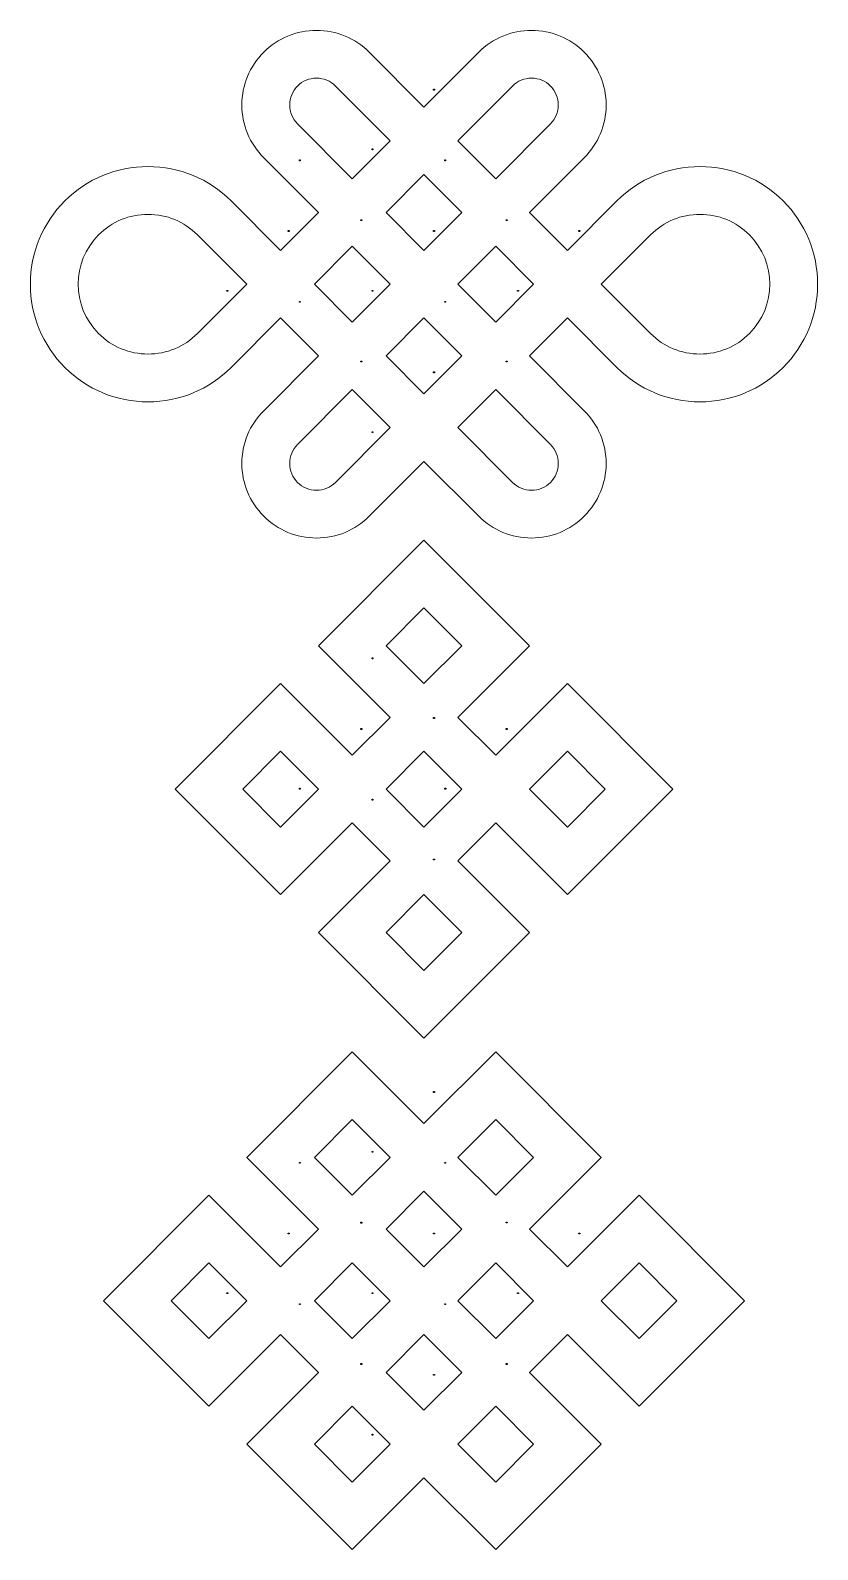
# Model space of a CAD drawing. Header units: millimetres. Extents: x -230 to 239, y -168 to 169.
# Drawn here: x 67.5 to 239.1, y -162.2 to 168.8 of the extents above; entities that cross this region are included whole.
import ezdxf

# ---------------------------------------------------------------- set-up
doc = ezdxf.new("R2010")
doc.units = ezdxf.units.MM
doc.header["$MEASUREMENT"] = 0
doc.header["$XCLIPFRAME"] = 0
doc.layers.add('Katman 1', color=7, linetype='Continuous')
picture_1 = doc.add_image_def('image21.bmp', size_in_pixel=(958, 958))
picture_2 = doc.add_image_def('image22.bmp', size_in_pixel=(958, 958))
picture_3 = doc.add_image_def('image23.bmp', size_in_pixel=(958, 958))
picture_4 = doc.add_image_def('image24.bmp', size_in_pixel=(958, 958))
picture_5 = doc.add_image_def('image25.bmp', size_in_pixel=(958, 958))
picture_6 = doc.add_image_def('image26.bmp', size_in_pixel=(958, 958))
picture_7 = doc.add_image_def('image27.bmp', size_in_pixel=(958, 958))
picture_8 = doc.add_image_def('image28.bmp', size_in_pixel=(958, 958))
picture_9 = doc.add_image_def('image29.bmp', size_in_pixel=(958, 958))
picture_10 = doc.add_image_def('image30.bmp', size_in_pixel=(958, 958))
picture_11 = doc.add_image_def('image31.bmp', size_in_pixel=(958, 958))
picture_12 = doc.add_image_def('image32.bmp', size_in_pixel=(958, 958))
picture_13 = doc.add_image_def('image33.bmp', size_in_pixel=(958, 958))
picture_14 = doc.add_image_def('image34.bmp', size_in_pixel=(958, 958))
picture_15 = doc.add_image_def('image35.bmp', size_in_pixel=(958, 958))
picture_16 = doc.add_image_def('image36.bmp', size_in_pixel=(958, 958))
picture_17 = doc.add_image_def('image37.bmp', size_in_pixel=(958, 958))
picture_18 = doc.add_image_def('image38.bmp', size_in_pixel=(958, 958))
picture_19 = doc.add_image_def('image39.bmp', size_in_pixel=(958, 958))
picture_20 = doc.add_image_def('image40.bmp', size_in_pixel=(958, 958))
picture_21 = doc.add_image_def('image41.bmp', size_in_pixel=(958, 958))
picture_22 = doc.add_image_def('image42.bmp', size_in_pixel=(958, 958))
picture_23 = doc.add_image_def('image43.bmp', size_in_pixel=(958, 958))
picture_24 = doc.add_image_def('image44.bmp', size_in_pixel=(958, 958))
picture_25 = doc.add_image_def('image45.bmp', size_in_pixel=(958, 958))
picture_26 = doc.add_image_def('image46.bmp', size_in_pixel=(958, 958))
picture_27 = doc.add_image_def('image63.bmp', size_in_pixel=(958, 958))
picture_28 = doc.add_image_def('image64.bmp', size_in_pixel=(958, 958))
picture_29 = doc.add_image_def('image65.bmp', size_in_pixel=(958, 958))
picture_30 = doc.add_image_def('image66.bmp', size_in_pixel=(958, 958))
picture_31 = doc.add_image_def('image67.bmp', size_in_pixel=(958, 958))
picture_32 = doc.add_image_def('image68.bmp', size_in_pixel=(958, 958))
picture_33 = doc.add_image_def('image69.bmp', size_in_pixel=(958, 958))
picture_34 = doc.add_image_def('image70.bmp', size_in_pixel=(958, 958))
picture_35 = doc.add_image_def('image71.bmp', size_in_pixel=(958, 958))
picture_36 = doc.add_image_def('image72.bmp', size_in_pixel=(958, 958))
picture_37 = doc.add_image_def('image73.bmp', size_in_pixel=(958, 958))
picture_38 = doc.add_image_def('image74.bmp', size_in_pixel=(958, 958))
picture_39 = doc.add_image_def('image75.bmp', size_in_pixel=(958, 958))
picture_40 = doc.add_image_def('image76.bmp', size_in_pixel=(958, 958))
picture_41 = doc.add_image_def('image77.bmp', size_in_pixel=(958, 958))
picture_42 = doc.add_image_def('image78.bmp', size_in_pixel=(958, 958))
picture_43 = doc.add_image_def('image79.bmp', size_in_pixel=(958, 958))
picture_44 = doc.add_image_def('image80.bmp', size_in_pixel=(958, 958))

msp = doc.modelspace()

# ---------------------------------------------------------------- linework, layer by layer
at = {"layer": 'Katman 1', "color": 250, "lineweight": 9}
for points, knots in [([(231.57, 131.62), (226.73, 136.46), (220.29, 139.12), (213.44, 139.12), (213.44, 139.12), (206.59, 139.12), (200.16, 136.46), (195.31, 131.62), (195.31, 131.62), (195.31, 131.62), (184.55, 120.85), (184.55, 120.85), (184.55, 120.85), (184.55, 120.85), (176.3, 129.11), (176.3, 129.11), (176.3, 129.11), (176.3, 129.11), (188.23, 141.05), (188.23, 141.05), (188.23, 141.05), (188.23, 141.05), (188.23, 141.05), (188.23, 141.05), (188.23, 141.05), (191.3, 144.12), (192.99, 148.2), (192.99, 152.54), (192.99, 152.54), (192.99, 156.88), (191.3, 160.96), (188.23, 164.03), (188.23, 164.03), (185.16, 167.1), (181.08, 168.79), (176.74, 168.79), (176.74, 168.79), (172.4, 168.79), (168.32, 167.1), (165.25, 164.03), (165.25, 164.03), (165.25, 164.03), (153.31, 152.09), (153.31, 152.09), (153.31, 152.09), (153.31, 152.09), (141.38, 164.03), (141.38, 164.03), (141.38, 164.03), (138.31, 167.1), (134.23, 168.79), (129.89, 168.79), (129.89, 168.79), (125.54, 168.79), (121.46, 167.1), (118.39, 164.03), (118.39, 164.03), (115.32, 160.96), (113.63, 156.88), (113.63, 152.54), (113.63, 152.54), (113.63, 148.2), (115.32, 144.12), (118.39, 141.05), (118.39, 141.05), (118.39, 141.05), (118.39, 141.05), (118.39, 141.05), (118.39, 141.05), (118.39, 141.05), (130.33, 129.11), (130.33, 129.11), (130.33, 129.11), (130.33, 129.11), (122.07, 120.85), (122.07, 120.85), (122.07, 120.85), (122.07, 120.85), (111.31, 131.62), (111.31, 131.62), (111.31, 131.62), (106.47, 136.46), (100.03, 139.12), (93.18, 139.12), (93.18, 139.12), (86.34, 139.12), (79.9, 136.46), (75.06, 131.62), (75.06, 131.62), (70.22, 126.77), (67.55, 120.34), (67.55, 113.49), (67.55, 113.49), (67.55, 106.64), (70.22, 100.21), (75.06, 95.36), (75.06, 95.36), (79.9, 90.52), (86.34, 87.86), (93.18, 87.86), (93.18, 87.86), (100.03, 87.86), (106.47, 90.52), (111.31, 95.36), (111.31, 95.36), (111.31, 95.36), (122.07, 106.13), (122.07, 106.13), (122.07, 106.13), (122.07, 106.13), (130.33, 97.87), (130.33, 97.87), (130.33, 97.87), (130.33, 97.87), (118.39, 85.93), (118.39, 85.93), (118.39, 85.93), (118.39, 85.93), (118.39, 85.93), (118.39, 85.93), (118.39, 85.93), (115.32, 82.86), (113.63, 78.78), (113.63, 74.44), (113.63, 74.44), (113.63, 70.1), (115.32, 66.02), (118.39, 62.95), (118.39, 62.95), (121.46, 59.88), (125.54, 58.19), (129.89, 58.19), (129.89, 58.19), (134.23, 58.19), (138.31, 59.88), (141.38, 62.95), (141.38, 62.95), (141.38, 62.95), (141.38, 62.95), (141.38, 62.95), (141.38, 62.95), (141.38, 62.95), (153.31, 74.89), (153.31, 74.89), (153.31, 74.89), (153.31, 74.89), (165.25, 62.95), (165.25, 62.95), (165.25, 62.95), (165.25, 62.95), (165.25, 62.95), (165.25, 62.95), (165.25, 62.95), (168.32, 59.88), (172.4, 58.19), (176.74, 58.19), (176.74, 58.19), (181.08, 58.19), (185.16, 59.88), (188.23, 62.95), (188.23, 62.95), (191.3, 66.02), (192.99, 70.1), (192.99, 74.44), (192.99, 74.44), (192.99, 78.78), (191.3, 82.86), (188.23, 85.93), (188.23, 85.93), (188.23, 85.93), (188.23, 85.93), (188.23, 85.93), (188.23, 85.93), (188.23, 85.93), (176.3, 97.87), (176.3, 97.87), (176.3, 97.87), (176.3, 97.87), (184.55, 106.13), (184.55, 106.13), (184.55, 106.13), (184.55, 106.13), (195.31, 95.36), (195.31, 95.36), (195.31, 95.36), (200.16, 90.52), (206.59, 87.86), (213.44, 87.86), (213.44, 87.86), (220.29, 87.86), (226.73, 90.52), (231.57, 95.36), (231.57, 95.36), (236.41, 100.21), (239.07, 106.64), (239.07, 113.49), (239.07, 113.49), (239.07, 120.34), (236.41, 126.77), (231.57, 131.62)], [0, 0, 0, 0, 0.019608, 0.019608, 0.019608, 0.019608, 0.039216, 0.039216, 0.039216, 0.039216, 0.058824, 0.058824, 0.058824, 0.058824, 0.078431, 0.078431, 0.078431, 0.078431, 0.098039, 0.098039, 0.098039, 0.098039, 0.117647, 0.117647, 0.117647, 0.117647, 0.137255, 0.137255, 0.137255, 0.137255, 0.156863, 0.156863, 0.156863, 0.156863, 0.176471, 0.176471, 0.176471, 0.176471, 0.196078, 0.196078, 0.196078, 0.196078, 0.215686, 0.215686, 0.215686, 0.215686, 0.235294, 0.235294, 0.235294, 0.235294, 0.254902, 0.254902, 0.254902, 0.254902, 0.27451, 0.27451, 0.27451, 0.27451, 0.294118, 0.294118, 0.294118, 0.294118, 0.313725, 0.313725, 0.313725, 0.313725, 0.333333, 0.333333, 0.333333, 0.333333, 0.352941, 0.352941, 0.352941, 0.352941, 0.372549, 0.372549, 0.372549, 0.372549, 0.392157, 0.392157, 0.392157, 0.392157, 0.411765, 0.411765, 0.411765, 0.411765, 0.431373, 0.431373, 0.431373, 0.431373, 0.45098, 0.45098, 0.45098, 0.45098, 0.470588, 0.470588, 0.470588, 0.470588, 0.490196, 0.490196, 0.490196, 0.490196, 0.509804, 0.509804, 0.509804, 0.509804, 0.529412, 0.529412, 0.529412, 0.529412, 0.54902, 0.54902, 0.54902, 0.54902, 0.568627, 0.568627, 0.568627, 0.568627, 0.588235, 0.588235, 0.588235, 0.588235, 0.607843, 0.607843, 0.607843, 0.607843, 0.627451, 0.627451, 0.627451, 0.627451, 0.647059, 0.647059, 0.647059, 0.647059, 0.666667, 0.666667, 0.666667, 0.666667, 0.686275, 0.686275, 0.686275, 0.686275, 0.705882, 0.705882, 0.705882, 0.705882, 0.72549, 0.72549, 0.72549, 0.72549, 0.745098, 0.745098, 0.745098, 0.745098, 0.764706, 0.764706, 0.764706, 0.764706, 0.784314, 0.784314, 0.784314, 0.784314, 0.803922, 0.803922, 0.803922, 0.803922, 0.823529, 0.823529, 0.823529, 0.823529, 0.843137, 0.843137, 0.843137, 0.843137, 0.862745, 0.862745, 0.862745, 0.862745, 0.882353, 0.882353, 0.882353, 0.882353, 0.901961, 0.901961, 0.901961, 0.901961, 0.921569, 0.921569, 0.921569, 0.921569, 0.941176, 0.941176, 0.941176, 0.941176, 0.960784, 0.960784, 0.960784, 0.960784, 1, 1, 1, 1]), ([(125.76, 148.41), (125.76, 148.41), (125.76, 148.41), (125.76, 148.41), (125.76, 148.41), (124.65, 149.51), (124.05, 150.98), (124.05, 152.54), (124.05, 152.54), (124.05, 154.1), (124.65, 155.56), (125.76, 156.67), (125.76, 156.67), (126.86, 157.77), (128.33, 158.38), (129.89, 158.38), (129.89, 158.38), (131.44, 158.38), (132.91, 157.77), (134.01, 156.67), (134.01, 156.67), (134.01, 156.67), (134.01, 156.67), (134.01, 156.67), (134.01, 156.67), (134.01, 156.67), (145.95, 144.73), (145.95, 144.73), (145.95, 144.73), (145.95, 144.73), (137.69, 136.47), (137.69, 136.47), (137.69, 136.47), (137.69, 136.47), (125.76, 148.41), (125.76, 148.41)], [0, 0, 0, 0, 0.1, 0.1, 0.1, 0.1, 0.2, 0.2, 0.2, 0.2, 0.3, 0.3, 0.3, 0.3, 0.4, 0.4, 0.4, 0.4, 0.5, 0.5, 0.5, 0.5, 0.6, 0.6, 0.6, 0.6, 0.7, 0.7, 0.7, 0.7, 0.8, 0.8, 0.8, 0.8, 1, 1, 1, 1]), ([(172.61, 156.67), (172.61, 156.67), (172.61, 156.67), (172.61, 156.67), (172.61, 156.67), (172.61, 156.67), (172.61, 156.67), (172.61, 156.67), (172.61, 156.67), (173.72, 157.77), (175.18, 158.38), (176.74, 158.38), (176.74, 158.38), (178.3, 158.38), (179.77, 157.77), (180.87, 156.67), (180.87, 156.67), (181.97, 155.56), (182.58, 154.1), (182.58, 152.54), (182.58, 152.54), (182.58, 150.98), (181.97, 149.51), (180.87, 148.41), (180.87, 148.41), (180.87, 148.41), (168.93, 136.47), (168.93, 136.47), (168.93, 136.47), (168.93, 136.47), (160.68, 144.73), (160.68, 144.73), (160.68, 144.73), (160.68, 144.73), (172.61, 156.67), (172.61, 156.67)], [0, 0, 0, 0, 0.1, 0.1, 0.1, 0.1, 0.2, 0.2, 0.2, 0.2, 0.3, 0.3, 0.3, 0.3, 0.4, 0.4, 0.4, 0.4, 0.5, 0.5, 0.5, 0.5, 0.6, 0.6, 0.6, 0.6, 0.7, 0.7, 0.7, 0.7, 0.8, 0.8, 0.8, 0.8, 1, 1, 1, 1]), ([(161.57, 129.11), (161.57, 129.11), (161.57, 129.11), (161.57, 129.11), (161.57, 129.11), (161.57, 129.11), (153.31, 120.85), (153.31, 120.85), (153.31, 120.85), (153.31, 120.85), (145.06, 129.11), (145.06, 129.11), (145.06, 129.11), (145.06, 129.11), (153.31, 137.37), (153.31, 137.37), (153.31, 137.37), (153.31, 137.37), (161.57, 129.11), (161.57, 129.11)], [0, 0, 0, 0, 0.166667, 0.166667, 0.166667, 0.166667, 0.333333, 0.333333, 0.333333, 0.333333, 0.5, 0.5, 0.5, 0.5, 0.666667, 0.666667, 0.666667, 0.666667, 1, 1, 1, 1]), ([(103.95, 102.73), (103.95, 102.73), (103.95, 102.73), (103.95, 102.73), (103.95, 102.73), (101.07, 99.85), (97.25, 98.27), (93.18, 98.27), (93.18, 98.27), (89.12, 98.27), (85.3, 99.85), (82.42, 102.73), (82.42, 102.73), (76.49, 108.66), (76.49, 118.32), (82.42, 124.25), (82.42, 124.25), (85.3, 127.13), (89.12, 128.71), (93.18, 128.71), (93.18, 128.71), (97.25, 128.71), (101.07, 127.13), (103.95, 124.25), (103.95, 124.25), (103.95, 124.25), (114.71, 113.49), (114.71, 113.49), (114.71, 113.49), (114.71, 113.49), (103.95, 102.73), (103.95, 102.73)], [0, 0, 0, 0, 0.111111, 0.111111, 0.111111, 0.111111, 0.222222, 0.222222, 0.222222, 0.222222, 0.333333, 0.333333, 0.333333, 0.333333, 0.444444, 0.444444, 0.444444, 0.444444, 0.555556, 0.555556, 0.555556, 0.555556, 0.666667, 0.666667, 0.666667, 0.666667, 0.777778, 0.777778, 0.777778, 0.777778, 1, 1, 1, 1]), ([(224.2, 102.73), (224.2, 102.73), (224.2, 102.73), (224.2, 102.73), (224.2, 102.73), (221.33, 99.85), (217.51, 98.27), (213.44, 98.27), (213.44, 98.27), (209.38, 98.27), (205.55, 99.85), (202.68, 102.73), (202.68, 102.73), (202.68, 102.73), (191.91, 113.49), (191.91, 113.49), (191.91, 113.49), (191.91, 113.49), (202.68, 124.25), (202.68, 124.25), (202.68, 124.25), (205.55, 127.13), (209.37, 128.71), (213.44, 128.71), (213.44, 128.71), (217.51, 128.71), (221.33, 127.13), (224.2, 124.25), (224.2, 124.25), (230.14, 118.32), (230.14, 108.66), (224.2, 102.73)], [0, 0, 0, 0, 0.111111, 0.111111, 0.111111, 0.111111, 0.222222, 0.222222, 0.222222, 0.222222, 0.333333, 0.333333, 0.333333, 0.333333, 0.444444, 0.444444, 0.444444, 0.444444, 0.555556, 0.555556, 0.555556, 0.555556, 0.666667, 0.666667, 0.666667, 0.666667, 0.777778, 0.777778, 0.777778, 0.777778, 1, 1, 1, 1]), ([(129.44, 113.49), (129.44, 113.49), (129.44, 113.49), (129.44, 113.49), (129.44, 113.49), (129.44, 113.49), (137.69, 121.75), (137.69, 121.75), (137.69, 121.75), (137.69, 121.75), (145.95, 113.49), (145.95, 113.49), (145.95, 113.49), (145.95, 113.49), (137.69, 105.23), (137.69, 105.23), (137.69, 105.23), (137.69, 105.23), (129.44, 113.49), (129.44, 113.49)], [0, 0, 0, 0, 0.166667, 0.166667, 0.166667, 0.166667, 0.333333, 0.333333, 0.333333, 0.333333, 0.5, 0.5, 0.5, 0.5, 0.666667, 0.666667, 0.666667, 0.666667, 1, 1, 1, 1]), ([(168.93, 105.23), (168.93, 105.23), (168.93, 105.23), (168.93, 105.23), (168.93, 105.23), (168.93, 105.23), (160.68, 113.49), (160.68, 113.49), (160.68, 113.49), (160.68, 113.49), (168.93, 121.75), (168.93, 121.75), (168.93, 121.75), (168.93, 121.75), (177.19, 113.49), (177.19, 113.49), (177.19, 113.49), (177.19, 113.49), (168.93, 105.23), (168.93, 105.23)], [0, 0, 0, 0, 0.166667, 0.166667, 0.166667, 0.166667, 0.333333, 0.333333, 0.333333, 0.333333, 0.5, 0.5, 0.5, 0.5, 0.666667, 0.666667, 0.666667, 0.666667, 1, 1, 1, 1]), ([(145.06, 97.87), (145.06, 97.87), (145.06, 97.87), (145.06, 97.87), (145.06, 97.87), (145.06, 97.87), (153.31, 106.13), (153.31, 106.13), (153.31, 106.13), (153.31, 106.13), (161.57, 97.87), (161.57, 97.87), (161.57, 97.87), (161.57, 97.87), (153.31, 89.61), (153.31, 89.61), (153.31, 89.61), (153.31, 89.61), (145.06, 97.87), (145.06, 97.87)], [0, 0, 0, 0, 0.166667, 0.166667, 0.166667, 0.166667, 0.333333, 0.333333, 0.333333, 0.333333, 0.5, 0.5, 0.5, 0.5, 0.666667, 0.666667, 0.666667, 0.666667, 1, 1, 1, 1]), ([(134.01, 70.31), (134.01, 70.31), (134.01, 70.31), (134.01, 70.31), (134.01, 70.31), (132.91, 69.21), (131.44, 68.6), (129.89, 68.6), (129.89, 68.6), (128.33, 68.6), (126.86, 69.21), (125.76, 70.31), (125.76, 70.31), (124.65, 71.42), (124.05, 72.88), (124.05, 74.44), (124.05, 74.44), (124.05, 76), (124.65, 77.47), (125.76, 78.57), (125.76, 78.57), (125.76, 78.57), (125.76, 78.57), (125.76, 78.57), (125.76, 78.57), (125.76, 78.57), (137.69, 90.51), (137.69, 90.51), (137.69, 90.51), (137.69, 90.51), (145.95, 82.25), (145.95, 82.25), (145.95, 82.25), (145.95, 82.25), (134.01, 70.31), (134.01, 70.31)], [0, 0, 0, 0, 0.1, 0.1, 0.1, 0.1, 0.2, 0.2, 0.2, 0.2, 0.3, 0.3, 0.3, 0.3, 0.4, 0.4, 0.4, 0.4, 0.5, 0.5, 0.5, 0.5, 0.6, 0.6, 0.6, 0.6, 0.7, 0.7, 0.7, 0.7, 0.8, 0.8, 0.8, 0.8, 1, 1, 1, 1]), ([(180.87, 78.57), (180.87, 78.57), (180.87, 78.57), (180.87, 78.57), (180.87, 78.57), (180.87, 78.57), (180.87, 78.57), (180.87, 78.57), (180.87, 78.57), (181.97, 77.47), (182.58, 76), (182.58, 74.44), (182.58, 74.44), (182.58, 72.88), (181.97, 71.42), (180.87, 70.31), (180.87, 70.31), (179.77, 69.21), (178.3, 68.6), (176.74, 68.6), (176.74, 68.6), (175.18, 68.6), (173.72, 69.21), (172.61, 70.31), (172.61, 70.31), (172.61, 70.31), (172.61, 70.31), (172.61, 70.31), (172.61, 70.31), (172.61, 70.31), (160.68, 82.25), (160.68, 82.25), (160.68, 82.25), (160.68, 82.25), (168.93, 90.51), (168.93, 90.51), (168.93, 90.51), (168.93, 90.51), (180.87, 78.57), (180.87, 78.57)], [0, 0, 0, 0, 0.090909, 0.090909, 0.090909, 0.090909, 0.181818, 0.181818, 0.181818, 0.181818, 0.272727, 0.272727, 0.272727, 0.272727, 0.363636, 0.363636, 0.363636, 0.363636, 0.454545, 0.454545, 0.454545, 0.454545, 0.545455, 0.545455, 0.545455, 0.545455, 0.636364, 0.636364, 0.636364, 0.636364, 0.727273, 0.727273, 0.727273, 0.727273, 0.818182, 0.818182, 0.818182, 0.818182, 1, 1, 1, 1]), ([(184.55, -19.51), (184.55, -19.51), (207.53, 3.47), (207.53, 3.47), (207.53, 3.47), (207.53, 3.47), (184.55, 26.46), (184.55, 26.46), (184.55, 26.46), (184.55, 26.46), (168.93, 10.84), (168.93, 10.84), (168.93, 10.84), (168.93, 10.84), (160.68, 19.09), (160.68, 19.09), (160.68, 19.09), (160.68, 19.09), (176.29, 34.71), (176.29, 34.71), (176.29, 34.71), (176.29, 34.71), (153.31, 57.7), (153.31, 57.7), (153.31, 57.7), (153.31, 57.7), (130.33, 34.71), (130.33, 34.71), (130.33, 34.71), (130.33, 34.71), (145.95, 19.09), (145.95, 19.09), (145.95, 19.09), (145.95, 19.09), (137.69, 10.84), (137.69, 10.84), (137.69, 10.84), (137.69, 10.84), (122.07, 26.46), (122.07, 26.46), (122.07, 26.46), (122.07, 26.46), (99.09, 3.47), (99.09, 3.47), (99.09, 3.47), (99.09, 3.47), (122.07, -19.51), (122.07, -19.51), (122.07, -19.51), (122.07, -19.51), (137.69, -3.89), (137.69, -3.89), (137.69, -3.89), (137.69, -3.89), (145.95, -12.15), (145.95, -12.15), (145.95, -12.15), (145.95, -12.15), (130.33, -27.77), (130.33, -27.77), (130.33, -27.77), (130.33, -27.77), (153.31, -50.75), (153.31, -50.75), (153.31, -50.75), (153.31, -50.75), (176.29, -27.77), (176.29, -27.77), (176.29, -27.77), (176.29, -27.77), (160.68, -12.15), (160.68, -12.15), (160.68, -12.15), (160.68, -12.15), (168.93, -3.89), (168.93, -3.89), (168.93, -3.89), (168.93, -3.89), (184.55, -19.51), (184.55, -19.51)], [0, 0, 0, 0, 0.047619, 0.047619, 0.047619, 0.047619, 0.095238, 0.095238, 0.095238, 0.095238, 0.142857, 0.142857, 0.142857, 0.142857, 0.190476, 0.190476, 0.190476, 0.190476, 0.238095, 0.238095, 0.238095, 0.238095, 0.285714, 0.285714, 0.285714, 0.285714, 0.333333, 0.333333, 0.333333, 0.333333, 0.380952, 0.380952, 0.380952, 0.380952, 0.428571, 0.428571, 0.428571, 0.428571, 0.47619, 0.47619, 0.47619, 0.47619, 0.52381, 0.52381, 0.52381, 0.52381, 0.571429, 0.571429, 0.571429, 0.571429, 0.619048, 0.619048, 0.619048, 0.619048, 0.666667, 0.666667, 0.666667, 0.666667, 0.714286, 0.714286, 0.714286, 0.714286, 0.761905, 0.761905, 0.761905, 0.761905, 0.809524, 0.809524, 0.809524, 0.809524, 0.857143, 0.857143, 0.857143, 0.857143, 0.904762, 0.904762, 0.904762, 0.904762, 1, 1, 1, 1]), ([(145.06, 34.71), (145.06, 34.71), (145.06, 34.71), (145.06, 34.71), (145.06, 34.71), (145.06, 34.71), (153.31, 42.97), (153.31, 42.97), (153.31, 42.97), (153.31, 42.97), (161.57, 34.71), (161.57, 34.71), (161.57, 34.71), (161.57, 34.71), (153.31, 26.46), (153.31, 26.46), (153.31, 26.46), (153.31, 26.46), (145.06, 34.71), (145.06, 34.71)], [0, 0, 0, 0, 0.166667, 0.166667, 0.166667, 0.166667, 0.333333, 0.333333, 0.333333, 0.333333, 0.5, 0.5, 0.5, 0.5, 0.666667, 0.666667, 0.666667, 0.666667, 1, 1, 1, 1]), ([(122.07, -4.78), (122.07, -4.78), (122.07, -4.78), (122.07, -4.78), (122.07, -4.78), (122.07, -4.78), (113.82, 3.47), (113.82, 3.47), (113.82, 3.47), (113.82, 3.47), (122.07, 11.73), (122.07, 11.73), (122.07, 11.73), (122.07, 11.73), (130.33, 3.47), (130.33, 3.47), (130.33, 3.47), (130.33, 3.47), (122.07, -4.78), (122.07, -4.78)], [0, 0, 0, 0, 0.166667, 0.166667, 0.166667, 0.166667, 0.333333, 0.333333, 0.333333, 0.333333, 0.5, 0.5, 0.5, 0.5, 0.666667, 0.666667, 0.666667, 0.666667, 1, 1, 1, 1]), ([(153.31, -4.78), (153.31, -4.78), (153.31, -4.78), (153.31, -4.78), (153.31, -4.78), (153.31, -4.78), (145.06, 3.47), (145.06, 3.47), (145.06, 3.47), (145.06, 3.47), (153.31, 11.73), (153.31, 11.73), (153.31, 11.73), (153.31, 11.73), (161.57, 3.47), (161.57, 3.47), (161.57, 3.47), (161.57, 3.47), (153.31, -4.78), (153.31, -4.78)], [0, 0, 0, 0, 0.166667, 0.166667, 0.166667, 0.166667, 0.333333, 0.333333, 0.333333, 0.333333, 0.5, 0.5, 0.5, 0.5, 0.666667, 0.666667, 0.666667, 0.666667, 1, 1, 1, 1]), ([(184.55, 11.73), (184.55, 11.73), (184.55, 11.73), (184.55, 11.73), (184.55, 11.73), (184.55, 11.73), (192.81, 3.47), (192.81, 3.47), (192.81, 3.47), (192.81, 3.47), (184.55, -4.78), (184.55, -4.78), (184.55, -4.78), (184.55, -4.78), (176.29, 3.47), (176.29, 3.47), (176.29, 3.47), (176.29, 3.47), (184.55, 11.73), (184.55, 11.73)], [0, 0, 0, 0, 0.166667, 0.166667, 0.166667, 0.166667, 0.333333, 0.333333, 0.333333, 0.333333, 0.5, 0.5, 0.5, 0.5, 0.666667, 0.666667, 0.666667, 0.666667, 1, 1, 1, 1]), ([(161.57, -27.77), (161.57, -27.77), (161.57, -27.77), (161.57, -27.77), (161.57, -27.77), (161.57, -27.77), (153.31, -36.02), (153.31, -36.02), (153.31, -36.02), (153.31, -36.02), (145.06, -27.77), (145.06, -27.77), (145.06, -27.77), (145.06, -27.77), (153.31, -19.51), (153.31, -19.51), (153.31, -19.51), (153.31, -19.51), (161.57, -27.77), (161.57, -27.77)], [0, 0, 0, 0, 0.166667, 0.166667, 0.166667, 0.166667, 0.333333, 0.333333, 0.333333, 0.333333, 0.5, 0.5, 0.5, 0.5, 0.666667, 0.666667, 0.666667, 0.666667, 1, 1, 1, 1]), ([(200.17, -130.98), (200.17, -130.98), (223.15, -108), (223.15, -108), (223.15, -108), (223.15, -108), (200.17, -85.01), (200.17, -85.01), (200.17, -85.01), (200.17, -85.01), (184.55, -100.63), (184.55, -100.63), (184.55, -100.63), (184.55, -100.63), (176.29, -92.38), (176.29, -92.38), (176.29, -92.38), (176.29, -92.38), (191.92, -76.76), (191.92, -76.76), (191.92, -76.76), (191.92, -76.76), (168.93, -53.78), (168.93, -53.78), (168.93, -53.78), (168.93, -53.78), (153.31, -69.4), (153.31, -69.4), (153.31, -69.4), (153.31, -69.4), (137.69, -53.78), (137.69, -53.78), (137.69, -53.78), (137.69, -53.78), (114.71, -76.76), (114.71, -76.76), (114.71, -76.76), (114.71, -76.76), (130.33, -92.38), (130.33, -92.38), (130.33, -92.38), (130.33, -92.38), (122.07, -100.63), (122.07, -100.63), (122.07, -100.63), (122.07, -100.63), (106.45, -85.01), (106.45, -85.01), (106.45, -85.01), (106.45, -85.01), (83.47, -108), (83.47, -108), (83.47, -108), (83.47, -108), (106.45, -130.98), (106.45, -130.98), (106.45, -130.98), (106.45, -130.98), (122.07, -115.36), (122.07, -115.36), (122.07, -115.36), (122.07, -115.36), (130.33, -123.62), (130.33, -123.62), (130.33, -123.62), (130.33, -123.62), (114.71, -139.24), (114.71, -139.24), (114.71, -139.24), (114.71, -139.24), (137.69, -162.22), (137.69, -162.22), (137.69, -162.22), (137.69, -162.22), (153.31, -146.6), (153.31, -146.6), (153.31, -146.6), (153.31, -146.6), (168.93, -162.22), (168.93, -162.22), (168.93, -162.22), (168.93, -162.22), (191.92, -139.24), (191.92, -139.24), (191.92, -139.24), (191.92, -139.24), (176.29, -123.62), (176.29, -123.62), (176.29, -123.62), (176.29, -123.62), (184.55, -115.36), (184.55, -115.36), (184.55, -115.36), (184.55, -115.36), (200.17, -130.98), (200.17, -130.98)], [0, 0, 0, 0, 0.04, 0.04, 0.04, 0.04, 0.08, 0.08, 0.08, 0.08, 0.12, 0.12, 0.12, 0.12, 0.16, 0.16, 0.16, 0.16, 0.2, 0.2, 0.2, 0.2, 0.24, 0.24, 0.24, 0.24, 0.28, 0.28, 0.28, 0.28, 0.32, 0.32, 0.32, 0.32, 0.36, 0.36, 0.36, 0.36, 0.4, 0.4, 0.4, 0.4, 0.44, 0.44, 0.44, 0.44, 0.48, 0.48, 0.48, 0.48, 0.52, 0.52, 0.52, 0.52, 0.56, 0.56, 0.56, 0.56, 0.6, 0.6, 0.6, 0.6, 0.64, 0.64, 0.64, 0.64, 0.68, 0.68, 0.68, 0.68, 0.72, 0.72, 0.72, 0.72, 0.76, 0.76, 0.76, 0.76, 0.8, 0.8, 0.8, 0.8, 0.84, 0.84, 0.84, 0.84, 0.88, 0.88, 0.88, 0.88, 0.92, 0.92, 0.92, 0.92, 1, 1, 1, 1]), ([(129.44, -76.76), (129.44, -76.76), (129.44, -76.76), (129.44, -76.76), (129.44, -76.76), (129.44, -76.76), (137.69, -68.5), (137.69, -68.5), (137.69, -68.5), (137.69, -68.5), (145.95, -76.76), (145.95, -76.76), (145.95, -76.76), (145.95, -76.76), (137.69, -85.01), (137.69, -85.01), (137.69, -85.01), (137.69, -85.01), (129.44, -76.76), (129.44, -76.76)], [0, 0, 0, 0, 0.166667, 0.166667, 0.166667, 0.166667, 0.333333, 0.333333, 0.333333, 0.333333, 0.5, 0.5, 0.5, 0.5, 0.666667, 0.666667, 0.666667, 0.666667, 1, 1, 1, 1]), ([(168.93, -68.5), (168.93, -68.5), (168.93, -68.5), (168.93, -68.5), (168.93, -68.5), (168.93, -68.5), (177.19, -76.76), (177.19, -76.76), (177.19, -76.76), (177.19, -76.76), (168.93, -85.01), (168.93, -85.01), (168.93, -85.01), (168.93, -85.01), (160.68, -76.76), (160.68, -76.76), (160.68, -76.76), (160.68, -76.76), (168.93, -68.5), (168.93, -68.5)], [0, 0, 0, 0, 0.166667, 0.166667, 0.166667, 0.166667, 0.333333, 0.333333, 0.333333, 0.333333, 0.5, 0.5, 0.5, 0.5, 0.666667, 0.666667, 0.666667, 0.666667, 1, 1, 1, 1]), ([(161.57, -92.38), (161.57, -92.38), (161.57, -92.38), (161.57, -92.38), (161.57, -92.38), (161.57, -92.38), (153.31, -100.63), (153.31, -100.63), (153.31, -100.63), (153.31, -100.63), (145.06, -92.38), (145.06, -92.38), (145.06, -92.38), (145.06, -92.38), (153.31, -84.12), (153.31, -84.12), (153.31, -84.12), (153.31, -84.12), (161.57, -92.38), (161.57, -92.38)], [0, 0, 0, 0, 0.166667, 0.166667, 0.166667, 0.166667, 0.333333, 0.333333, 0.333333, 0.333333, 0.5, 0.5, 0.5, 0.5, 0.666667, 0.666667, 0.666667, 0.666667, 1, 1, 1, 1]), ([(106.45, -116.25), (106.45, -116.25), (106.45, -116.25), (106.45, -116.25), (106.45, -116.25), (106.45, -116.25), (98.2, -108), (98.2, -108), (98.2, -108), (98.2, -108), (106.45, -99.74), (106.45, -99.74), (106.45, -99.74), (106.45, -99.74), (114.71, -108), (114.71, -108), (114.71, -108), (114.71, -108), (106.45, -116.25), (106.45, -116.25)], [0, 0, 0, 0, 0.166667, 0.166667, 0.166667, 0.166667, 0.333333, 0.333333, 0.333333, 0.333333, 0.5, 0.5, 0.5, 0.5, 0.666667, 0.666667, 0.666667, 0.666667, 1, 1, 1, 1]), ([(129.44, -108), (129.44, -108), (129.44, -108), (129.44, -108), (129.44, -108), (129.44, -108), (137.69, -99.74), (137.69, -99.74), (137.69, -99.74), (137.69, -99.74), (145.95, -108), (145.95, -108), (145.95, -108), (145.95, -108), (137.69, -116.25), (137.69, -116.25), (137.69, -116.25), (137.69, -116.25), (129.44, -108), (129.44, -108)], [0, 0, 0, 0, 0.166667, 0.166667, 0.166667, 0.166667, 0.333333, 0.333333, 0.333333, 0.333333, 0.5, 0.5, 0.5, 0.5, 0.666667, 0.666667, 0.666667, 0.666667, 1, 1, 1, 1]), ([(168.93, -116.25), (168.93, -116.25), (168.93, -116.25), (168.93, -116.25), (168.93, -116.25), (168.93, -116.25), (160.68, -108), (160.68, -108), (160.68, -108), (160.68, -108), (168.93, -99.74), (168.93, -99.74), (168.93, -99.74), (168.93, -99.74), (177.19, -108), (177.19, -108), (177.19, -108), (177.19, -108), (168.93, -116.25), (168.93, -116.25)], [0, 0, 0, 0, 0.166667, 0.166667, 0.166667, 0.166667, 0.333333, 0.333333, 0.333333, 0.333333, 0.5, 0.5, 0.5, 0.5, 0.666667, 0.666667, 0.666667, 0.666667, 1, 1, 1, 1]), ([(200.17, -99.74), (200.17, -99.74), (200.17, -99.74), (200.17, -99.74), (200.17, -99.74), (200.17, -99.74), (208.43, -108), (208.43, -108), (208.43, -108), (208.43, -108), (200.17, -116.25), (200.17, -116.25), (200.17, -116.25), (200.17, -116.25), (191.91, -108), (191.91, -108), (191.91, -108), (191.91, -108), (200.17, -99.74), (200.17, -99.74)], [0, 0, 0, 0, 0.166667, 0.166667, 0.166667, 0.166667, 0.333333, 0.333333, 0.333333, 0.333333, 0.5, 0.5, 0.5, 0.5, 0.666667, 0.666667, 0.666667, 0.666667, 1, 1, 1, 1]), ([(145.06, -123.62), (145.06, -123.62), (145.06, -123.62), (145.06, -123.62), (145.06, -123.62), (145.06, -123.62), (153.31, -115.36), (153.31, -115.36), (153.31, -115.36), (153.31, -115.36), (161.57, -123.62), (161.57, -123.62), (161.57, -123.62), (161.57, -123.62), (153.31, -131.87), (153.31, -131.87), (153.31, -131.87), (153.31, -131.87), (145.06, -123.62), (145.06, -123.62)], [0, 0, 0, 0, 0.166667, 0.166667, 0.166667, 0.166667, 0.333333, 0.333333, 0.333333, 0.333333, 0.5, 0.5, 0.5, 0.5, 0.666667, 0.666667, 0.666667, 0.666667, 1, 1, 1, 1]), ([(137.69, -147.49), (137.69, -147.49), (137.69, -147.49), (137.69, -147.49), (137.69, -147.49), (137.69, -147.49), (129.44, -139.24), (129.44, -139.24), (129.44, -139.24), (129.44, -139.24), (137.69, -130.98), (137.69, -130.98), (137.69, -130.98), (137.69, -130.98), (145.95, -139.24), (145.95, -139.24), (145.95, -139.24), (145.95, -139.24), (137.69, -147.49), (137.69, -147.49)], [0, 0, 0, 0, 0.166667, 0.166667, 0.166667, 0.166667, 0.333333, 0.333333, 0.333333, 0.333333, 0.5, 0.5, 0.5, 0.5, 0.666667, 0.666667, 0.666667, 0.666667, 1, 1, 1, 1]), ([(177.19, -139.24), (177.19, -139.24), (177.19, -139.24), (177.19, -139.24), (177.19, -139.24), (177.19, -139.24), (168.93, -147.49), (168.93, -147.49), (168.93, -147.49), (168.93, -147.49), (160.68, -139.24), (160.68, -139.24), (160.68, -139.24), (160.68, -139.24), (168.93, -130.98), (168.93, -130.98), (168.93, -130.98), (168.93, -130.98), (177.19, -139.24), (177.19, -139.24)], [0, 0, 0, 0, 0.166667, 0.166667, 0.166667, 0.166667, 0.333333, 0.333333, 0.333333, 0.333333, 0.5, 0.5, 0.5, 0.5, 0.666667, 0.666667, 0.666667, 0.666667, 1, 1, 1, 1])]:
    msp.add_open_spline(points, degree=3, knots=knots, dxfattribs=at)

# ---------------------------------------------------------------- pictures from other files: only their frames are drawn
at = {"layer": 'Katman 1', "color": 250}
image = msp.add_image(picture_27, insert=(153.26, 144.69), size_in_units=(13.31, 13.31), dxfattribs=at)
image.set_boundary_path([(153.3, 144.7), (166.6, 158)])
image.dxf.flags = 3
image = msp.add_image(picture_28, insert=(140.05, 131.48), size_in_units=(13.31, 13.31), dxfattribs=at)
image.set_boundary_path([(140, 131.5), (153.4, 144.8)])
image.dxf.flags = 3
image = msp.add_image(picture_38, insert=(124.43, 129.04), size_in_units=(13.31, 13.31), dxfattribs=at)
image.set_boundary_path([(124.4, 129), (137.7, 142.4)])
image.dxf.flags = 3
image = msp.add_image(picture_42, insert=(155.67, 129.05), size_in_units=(13.31, 13.31), dxfattribs=at)
image.set_boundary_path([(155.7, 129), (169, 142.4)])
image.dxf.flags = 3
image = msp.add_image(picture_37, insert=(137.64, 115.84), size_in_units=(13.31, 13.31), dxfattribs=at)
image.set_boundary_path([(137.6, 115.8), (151, 129.2)])
image.dxf.flags = 3
image = msp.add_image(picture_41, insert=(168.88, 115.85), size_in_units=(13.31, 13.31), dxfattribs=at)
image.set_boundary_path([(168.9, 115.8), (182.2, 129.2)])
image.dxf.flags = 3
image = msp.add_image(picture_29, insert=(122.04, 113.44), size_in_units=(13.31, 13.31), dxfattribs=at)
image.set_boundary_path([(122, 113.4), (135.4, 126.8)])
image.dxf.flags = 3
image = msp.add_image(picture_31, insert=(153.26, 113.44), size_in_units=(13.31, 13.31), dxfattribs=at)
image.set_boundary_path([(153.3, 113.4), (166.6, 126.8)])
image.dxf.flags = 3
image = msp.add_image(picture_35, insert=(184.51, 113.45), size_in_units=(13.31, 13.31), dxfattribs=at)
image.set_boundary_path([(184.5, 113.4), (197.8, 126.8)])
image.dxf.flags = 3
image = msp.add_image(picture_30, insert=(108.84, 100.24), size_in_units=(13.31, 13.31), dxfattribs=at)
image.set_boundary_path([(108.8, 100.2), (122.2, 113.6)])
image.dxf.flags = 3
image = msp.add_image(picture_40, insert=(124.43, 97.81), size_in_units=(13.31, 13.31), dxfattribs=at)
image.set_boundary_path([(124.4, 97.8), (137.7, 111.1)])
image.dxf.flags = 3
image = msp.add_image(picture_32, insert=(140.05, 100.24), size_in_units=(13.31, 13.31), dxfattribs=at)
image.set_boundary_path([(140, 100.2), (153.4, 113.6)])
image.dxf.flags = 3
image = msp.add_image(picture_44, insert=(155.67, 97.81), size_in_units=(13.31, 13.31), dxfattribs=at)
image.set_boundary_path([(155.7, 97.8), (169, 111.1)])
image.dxf.flags = 3
image = msp.add_image(picture_36, insert=(171.3, 100.24), size_in_units=(13.31, 13.31), dxfattribs=at)
image.set_boundary_path([(171.3, 100.2), (184.6, 113.6)])
image.dxf.flags = 3
image = msp.add_image(picture_39, insert=(137.64, 84.61), size_in_units=(13.31, 13.31), dxfattribs=at)
image.set_boundary_path([(137.6, 84.6), (151, 97.9)])
image.dxf.flags = 3
image = msp.add_image(picture_43, insert=(168.88, 84.61), size_in_units=(13.31, 13.31), dxfattribs=at)
image.set_boundary_path([(168.9, 84.6), (182.2, 97.9)])
image.dxf.flags = 3
image = msp.add_image(picture_33, insert=(153.26, 82.2), size_in_units=(13.31, 13.31), dxfattribs=at)
image.set_boundary_path([(153.3, 82.2), (166.6, 95.5)])
image.dxf.flags = 3
image = msp.add_image(picture_34, insert=(140.05, 68.99), size_in_units=(13.31, 13.31), dxfattribs=at)
image.set_boundary_path([(140, 69), (153.4, 82.3)])
image.dxf.flags = 3
image = msp.add_image(picture_24, insert=(140.05, 19.04), size_in_units=(13.31, 13.31), dxfattribs=at)
image.set_boundary_path([(140, 19), (153.4, 32.4)])
image.dxf.flags = 3
image = msp.add_image(picture_19, insert=(137.64, 3.43), size_in_units=(13.31, 13.31), dxfattribs=at)
image.set_boundary_path([(137.6, 3.4), (151, 16.7)])
image.dxf.flags = 3
image = msp.add_image(picture_23, insert=(153.26, 5.83), size_in_units=(13.31, 13.31), dxfattribs=at)
image.set_boundary_path([(153.3, 5.8), (166.6, 19.1)])
image.dxf.flags = 3
image = msp.add_image(picture_21, insert=(168.89, 3.43), size_in_units=(13.31, 13.31), dxfattribs=at)
image.set_boundary_path([(168.9, 3.4), (182.2, 16.7)])
image.dxf.flags = 3
image = msp.add_image(picture_20, insert=(124.43, -9.78), size_in_units=(13.31, 13.31), dxfattribs=at)
image.set_boundary_path([(124.4, -9.8), (137.7, 3.5)])
image.dxf.flags = 3
image = msp.add_image(picture_22, insert=(155.68, -9.78), size_in_units=(13.31, 13.31), dxfattribs=at)
image.set_boundary_path([(155.7, -9.8), (169, 3.5)])
image.dxf.flags = 3
image = msp.add_image(picture_26, insert=(140.05, -12.2), size_in_units=(13.31, 13.31), dxfattribs=at)
image.set_boundary_path([(140, -12.2), (153.4, 1.1)])
image.dxf.flags = 3
image = msp.add_image(picture_25, insert=(153.26, -25.41), size_in_units=(13.31, 13.31), dxfattribs=at)
image.set_boundary_path([(153.3, -25.4), (166.6, -12.1)])
image.dxf.flags = 3
image = msp.add_image(picture_1, insert=(153.26, -76.8), size_in_units=(13.31, 13.31), dxfattribs=at)
image.set_boundary_path([(153.3, -76.8), (166.6, -63.5)])
image.dxf.flags = 3
image = msp.add_image(picture_2, insert=(140.05, -90), size_in_units=(13.31, 13.31), dxfattribs=at)
image.set_boundary_path([(140, -90), (153.4, -76.7)])
image.dxf.flags = 3
image = msp.add_image(picture_12, insert=(124.43, -92.44), size_in_units=(13.31, 13.31), dxfattribs=at)
image.set_boundary_path([(124.4, -92.4), (137.7, -79.1)])
image.dxf.flags = 3
image = msp.add_image(picture_16, insert=(155.67, -92.43), size_in_units=(13.31, 13.31), dxfattribs=at)
image.set_boundary_path([(155.7, -92.4), (169, -79.1)])
image.dxf.flags = 3
image = msp.add_image(picture_11, insert=(137.64, -105.65), size_in_units=(13.31, 13.31), dxfattribs=at)
image.set_boundary_path([(137.6, -105.7), (151, -92.3)])
image.dxf.flags = 3
image = msp.add_image(picture_15, insert=(168.88, -105.64), size_in_units=(13.31, 13.31), dxfattribs=at)
image.set_boundary_path([(168.9, -105.6), (182.2, -92.3)])
image.dxf.flags = 3
image = msp.add_image(picture_3, insert=(122.04, -108.04), size_in_units=(13.31, 13.31), dxfattribs=at)
image.set_boundary_path([(122, -108), (135.4, -94.7)])
image.dxf.flags = 3
image = msp.add_image(picture_5, insert=(153.26, -108.04), size_in_units=(13.31, 13.31), dxfattribs=at)
image.set_boundary_path([(153.3, -108), (166.6, -94.7)])
image.dxf.flags = 3
image = msp.add_image(picture_9, insert=(184.51, -108.04), size_in_units=(13.31, 13.31), dxfattribs=at)
image.set_boundary_path([(184.5, -108), (197.8, -94.7)])
image.dxf.flags = 3
image = msp.add_image(picture_4, insert=(108.84, -121.25), size_in_units=(13.31, 13.31), dxfattribs=at)
image.set_boundary_path([(108.8, -121.2), (122.1, -108)])
image.dxf.flags = 3
image = msp.add_image(picture_14, insert=(124.43, -123.67), size_in_units=(13.31, 13.31), dxfattribs=at)
image.set_boundary_path([(124.4, -123.7), (137.7, -110.4)])
image.dxf.flags = 3
image = msp.add_image(picture_6, insert=(140.05, -121.25), size_in_units=(13.31, 13.31), dxfattribs=at)
image.set_boundary_path([(140, -121.2), (153.4, -108)])
image.dxf.flags = 3
image = msp.add_image(picture_18, insert=(155.67, -123.67), size_in_units=(13.31, 13.31), dxfattribs=at)
image.set_boundary_path([(155.7, -123.7), (169, -110.4)])
image.dxf.flags = 3
image = msp.add_image(picture_10, insert=(171.3, -121.25), size_in_units=(13.31, 13.31), dxfattribs=at)
image.set_boundary_path([(171.3, -121.2), (184.6, -108)])
image.dxf.flags = 3
image = msp.add_image(picture_13, insert=(137.64, -136.88), size_in_units=(13.31, 13.31), dxfattribs=at)
image.set_boundary_path([(137.6, -136.9), (151, -123.6)])
image.dxf.flags = 3
image = msp.add_image(picture_17, insert=(168.88, -136.88), size_in_units=(13.31, 13.31), dxfattribs=at)
image.set_boundary_path([(168.9, -136.9), (182.2, -123.6)])
image.dxf.flags = 3
image = msp.add_image(picture_7, insert=(153.26, -139.29), size_in_units=(13.31, 13.31), dxfattribs=at)
image.set_boundary_path([(153.3, -139.3), (166.6, -126)])
image.dxf.flags = 3
image = msp.add_image(picture_8, insert=(140.05, -152.5), size_in_units=(13.31, 13.31), dxfattribs=at)
image.set_boundary_path([(140, -152.5), (153.4, -139.2)])
image.dxf.flags = 3

doc.saveas('drawing.dxf')
